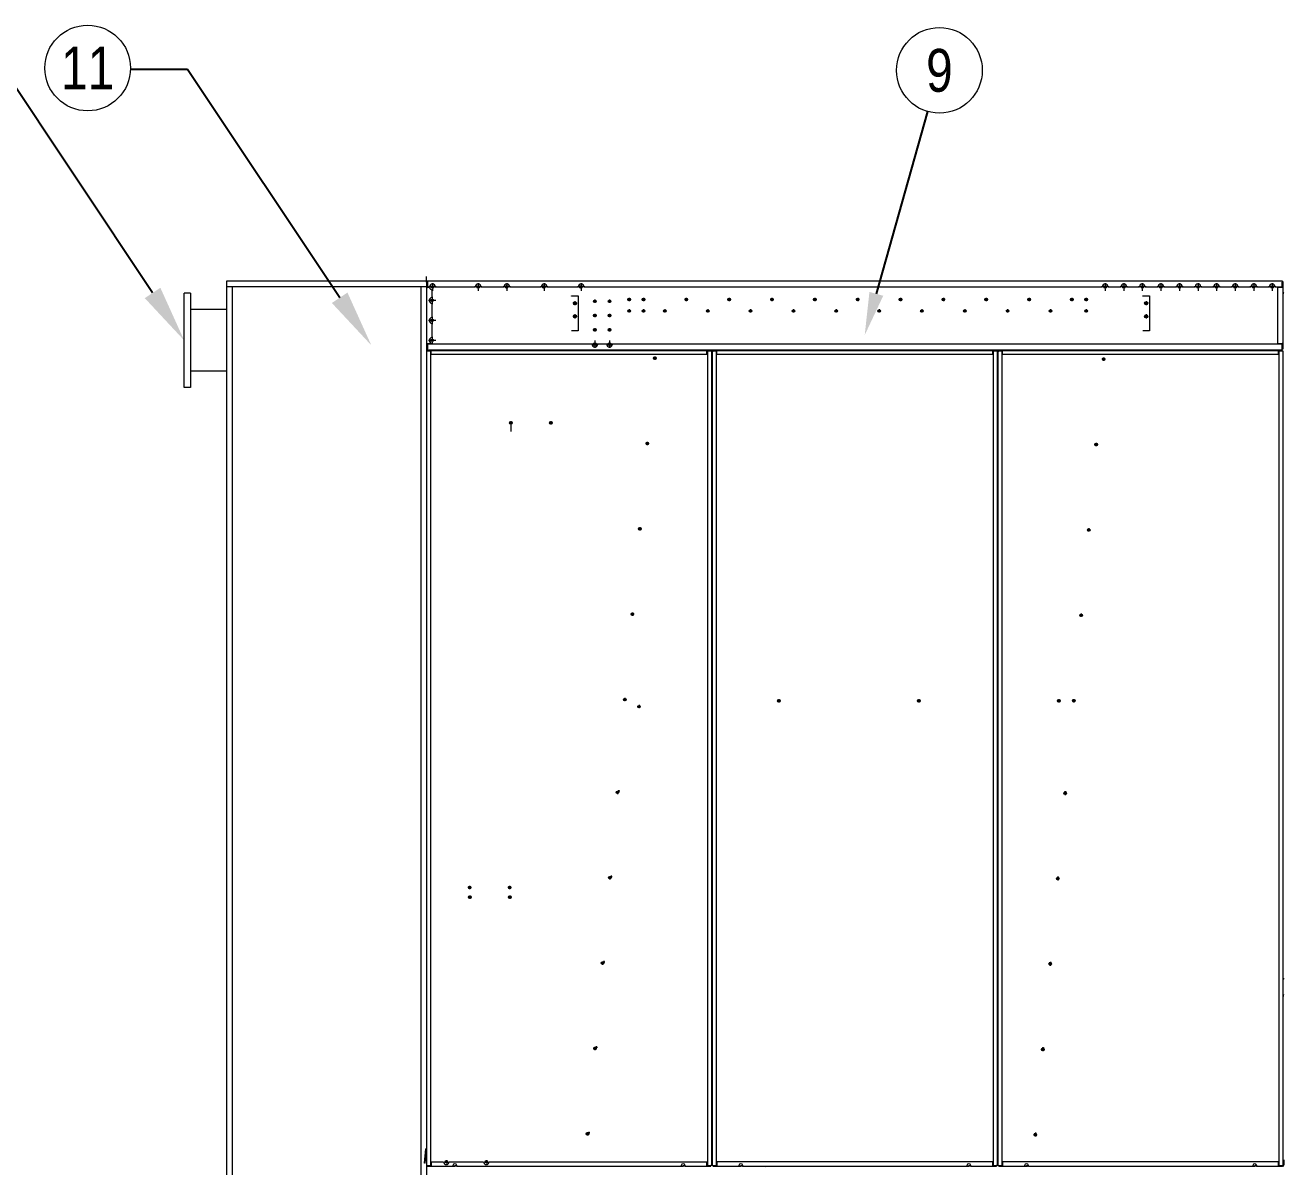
# Model space of a CAD drawing. Header units: millimetres. Extents: x -662642 to 33419, y -141169 to 23423.
# Drawn here: x 10698 to 15105, y 9609 to 13605 of the extents above; entities that cross this region are included whole.
import ezdxf
from ezdxf import colors
from ezdxf.entities.mleader import LeaderData, LeaderLine
from ezdxf.enums import TextEntityAlignment as Align
from ezdxf.math import Vec2, Vec3

# ---------------------------------------------------------------- set-up
doc = ezdxf.new("R2010")
doc.units = ezdxf.units.MM
doc.linetypes.add('DASHDOT', pattern=[18.5, 12, -3, 0.5, -3])
doc.linetypes.add('DASHED', pattern=[15, 12, -3])
doc.layers.add('냉각탑_dim', color=1, linetype='Continuous')
doc.layers.add('냉각탑_text', color=3, linetype='Continuous')
doc.styles.get("Standard").update_dxf_attribs({"font": 'arial.ttf'})

# ---------------------------------------------------------------- blocks, each defined once
blk = doc.blocks.new('1')
at = {"lineweight": 20}
for p, q in [((12102.6, 12708.5), (11402.6, 12708.5)), ((11402.6, 12708.5), (11402.6, 9108.5)), ((12102.6, 12705), (12102.6, 12724.6)), ((12102.6, 12708.5), (12102.6, 9108.5)), ((12106.1, 12708.5), (12102.6, 12708.5)), ((12102.6, 12688.5), (11402.6, 12688.5)), ((11422.6, 12688.5), (11422.6, 9128.5))]:
    blk.add_line(p, q, dxfattribs=at)
at = {"color": 7, "lineweight": 20}
for p, q in [((12102.6, 12706.8), (12102.6, 9212.2)), ((15099.1, 12708.5), (12106.1, 12708.5)), ((11254.6, 12336.5), (11254.6, 12666.5)), ((11276.6, 12666.5), (11254.6, 12666.5)), ((11276.6, 12666.5), (11276.6, 12336.5)), ((12082.6, 12688.5), (12082.6, 9128.5)), ((12102.6, 12686.5), (12102.6, 12490.5)), ((12122.6, 12651.5), (12122.6, 12678.6)), ((12133.6, 12688.5), (12273.6, 12688.5)), ((12293.6, 12688.5), (12374.6, 12688.5)), ((12394.6, 12688.5), (12504.6, 12688.5)), ((12524.6, 12688.5), (12634.6, 12688.5)), ((12610.8, 12657.1), (12634.4, 12657.1)), ((12634.4, 12657.1), (12634.4, 12535.5)), ((12654.6, 12688.5), (14469.1, 12688.5)), ((14489.1, 12688.5), (14534.1, 12688.5)), ((14554.1, 12688.5), (14599.1, 12688.5)), ((14610.8, 12657.1), (14634.4, 12657.1)), ((14619.1, 12688.5), (14664.1, 12688.5)), ((14634.4, 12657.1), (14634.4, 12535.5)), ((14684.1, 12688.5), (14729.1, 12688.5)), ((14749.1, 12688.5), (14794.1, 12688.5)), ((14814.1, 12688.5), (14859.1, 12688.5)), ((14879.1, 12688.5), (14924.1, 12688.5)), ((14944.1, 12688.5), (14989.1, 12688.5)), ((15009.1, 12688.5), (15054.1, 12688.5)), ((15074.1, 12688.5), (15099.1, 12688.5)), ((15082.6, 12686.5), (15082.6, 12490.5)), ((15102.6, 12490.5), (15102.6, 12686.5)), ((11402.6, 12609.7), (11276.6, 12609.7)), ((12122.6, 12581.5), (12122.6, 12631.5)), ((12122.6, 12511.5), (12122.6, 12561.5)), ((12634.4, 12535.5), (12610.8, 12535.5)), ((14634.4, 12535.5), (14610.8, 12535.5)), ((12682.6, 12488.5), (12106.1, 12488.5)), ((12734.1, 12488.5), (12702.6, 12488.5)), ((15099.1, 12488.5), (12754.1, 12488.5)), ((12102.6, 12463.4), (12102.6, 9613.6)), ((12106.1, 12468.5), (15099.1, 12468.5)), ((12117.6, 9613.6), (12117.6, 12463.4)), ((12119.2, 12466.5), (13085, 12466.5)), ((13085, 12451.5), (12119.2, 12451.5)), ((13086.6, 12463.4), (13086.6, 9613.6)), ((13101.6, 9613.6), (13101.6, 12463.4)), ((13103.1, 12463.4), (13103.1, 9613.6)), ((13118.1, 9613.6), (13118.1, 12463.4)), ((13119.7, 12466.5), (14085.5, 12466.5)), ((14085.5, 12451.5), (13119.7, 12451.5)), ((14087.1, 12463.4), (14087.1, 9613.6)), ((14102.1, 9613.6), (14102.1, 12463.4)), ((14103.6, 12463.4), (14103.6, 9613.6)), ((14118.6, 9613.6), (14118.6, 12463.4)), ((14120.2, 12466.5), (15086, 12466.5)), ((15086, 12451.5), (14120.2, 12451.5)), ((15087.6, 12463.4), (15087.6, 9613.6)), ((15102.6, 9613.6), (15102.6, 12463.4)), ((11402.6, 12393.4), (11276.6, 12393.4)), ((11276.6, 12336.5), (11254.6, 12336.5)), ((12096.2, 9621.5), (12100.6, 9671.3)), ((12098.2, 9621.3), (12102.6, 9671.1)), ((12119.2, 9625.5), (12162.6, 9625.5)), ((12119.2, 9610.5), (12195.8, 9610.5)), ((12182.5, 9625.5), (12302.6, 9625.5)), ((12209.3, 9610.5), (12994.8, 9610.5)), ((12322.5, 9625.5), (13085, 9625.5)), ((13008.3, 9610.5), (13085, 9610.5)), ((14085.5, 9625.5), (13119.7, 9625.5)), ((13119.7, 9610.5), (13196.3, 9610.5)), ((13209.8, 9610.5), (13995.3, 9610.5)), ((14008.8, 9610.5), (14085.5, 9610.5)), ((15086, 9625.5), (14120.2, 9625.5)), ((14120.2, 9610.5), (14196.8, 9610.5)), ((14210.3, 9610.5), (14995.8, 9610.5)), ((15009.3, 9610.5), (15086, 9610.5))]:
    blk.add_line(p, q, dxfattribs=at)
at = {"color": 7, "lineweight": 20, "ltscale": 0.4625}
for p, q in [((12102.6, 12705), (12102.6, 12686.5)), ((12104.6, 12686.5), (12104.6, 12705)), ((15100.6, 12705), (15100.6, 12686.5)), ((15102.6, 12686.5), (15102.6, 12705)), ((12102.6, 12490.5), (12102.6, 12472)), ((12104.6, 12472), (12104.6, 12490.5)), ((15100.6, 12490.5), (15100.6, 12472)), ((15102.6, 12472), (15102.6, 12490.5)), ((15104.1, 9633), (15104.1, 9614.5)), ((15104.1, 9633), (15104.1, 9614.5))]:
    blk.add_line(p, q, dxfattribs=at)
at = {"color": 7, "lineweight": 20, "ltscale": 0.05}
for p, q in [((12104.6, 12705), (12102.6, 12705)), ((15100.6, 12705), (15102.6, 12705)), ((12104.6, 12472), (12102.6, 12472)), ((15100.6, 12472), (15102.6, 12472)), ((12144.6, 12466.5), (12144.6, 12468.5)), ((12440.6, 12468.5), (12440.6, 12466.5)), ((12462.6, 12468.5), (12462.6, 12466.5)), ((12484.6, 12468.5), (12484.6, 12466.5)), ((12574.4, 12466.5), (12574.4, 12468.5)), ((12635.6, 12466.5), (12635.6, 12468.5)), ((12665.6, 12468.5), (12665.6, 12466.5)), ((12667.6, 12466.5), (12667.6, 12468.5)), ((12669.6, 12468.5), (12669.6, 12466.5)), ((12671.6, 12468.5), (12671.6, 12466.5)), ((12769.1, 12466.5), (12769.1, 12468.5)), ((12771.1, 12468.5), (12771.1, 12466.5)), ((14574.4, 12466.5), (14574.4, 12468.5)), ((12102.6, 9671.1), (12100.6, 9671.3)), ((12098.2, 9621.3), (12096.2, 9621.5)), ((12574.4, 9610.5), (12574.4, 9608.5)), ((14574.4, 9610.5), (14574.4, 9608.5))]:
    blk.add_line(p, q, dxfattribs=at)
at = {"color": 7, "lineweight": 20, "ltscale": 0.0375}
for p, q in [((12104.6, 12705), (12106.1, 12705)), ((15100.6, 12705), (15099.1, 12705)), ((12104.6, 12472), (12106.1, 12472)), ((15100.6, 12472), (15099.1, 12472)), ((12105.7, 12464.9), (12105.7, 12463.4)), ((13098.5, 12464.9), (13098.5, 12463.4)), ((13106.2, 12464.9), (13106.2, 12463.4)), ((14099, 12464.9), (14099, 12463.4)), ((14106.7, 12464.9), (14106.7, 12463.4)), ((15099.5, 12464.9), (15099.5, 12463.4)), ((13103.1, 11261.5), (13101.6, 11261.5)), ((14103.6, 11261.5), (14102.1, 11261.5)), ((13103.1, 11217.5), (13101.6, 11217.5)), ((13103.1, 11200.5), (13101.6, 11200.5)), ((14103.6, 11217.5), (14102.1, 11217.5)), ((14103.6, 11200.5), (14102.1, 11200.5)), ((12105.7, 9612.1), (12105.7, 9613.6)), ((13098.5, 9612.1), (13098.5, 9613.6)), ((13106.2, 9612.1), (13106.2, 9613.6)), ((14099, 9612.1), (14099, 9613.6)), ((14106.7, 9612.1), (14106.7, 9613.6)), ((15099.5, 9612.1), (15099.5, 9613.6))]:
    blk.add_line(p, q, dxfattribs=at)
at = {"color": 7, "lineweight": 20, "ltscale": 0.0875}
for p, q in [((12106.1, 12708.5), (12106.1, 12705)), ((15099.1, 12708.5), (15099.1, 12705)), ((12102.6, 12686.5), (12106.1, 12686.5)), ((15102.6, 12686.5), (15099.1, 12686.5)), ((12102.6, 12490.5), (12106.1, 12490.5)), ((12106.1, 12468.5), (12106.1, 12472)), ((15102.6, 12490.5), (15099.1, 12490.5)), ((15099.1, 12468.5), (15099.1, 12472))]:
    blk.add_line(p, q, dxfattribs=at)
at = {"color": 7, "lineweight": 20, "ltscale": 0.4125}
for p, q in [((12106.1, 12705), (12106.1, 12688.5)), ((15099.1, 12688.5), (15099.1, 12705)), ((15099.1, 12686.5), (15082.6, 12686.5)), ((12106.1, 12490.5), (12122.6, 12490.5)), ((12106.1, 12488.5), (12106.1, 12472)), ((15082.6, 12490.5), (15099.1, 12490.5)), ((15099.1, 12472), (15099.1, 12488.5))]:
    blk.add_line(p, q, dxfattribs=at)
at = {"color": 7, "linetype": 'DASHDOT', "lineweight": 20}
for p, q in [((12123.6, 12701.5), (12123.6, 12675.5)), ((12283.6, 12701.5), (12283.6, 12675.5)), ((12384.6, 12701.5), (12384.6, 12675.5)), ((12514.6, 12701.5), (12514.6, 12675.5)), ((12644.6, 12701.5), (12644.6, 12675.5)), ((14479.1, 12701.5), (14479.1, 12675.5)), ((14544.1, 12701.5), (14544.1, 12675.5)), ((14609.1, 12701.5), (14609.1, 12675.5)), ((14674.1, 12701.5), (14674.1, 12675.5)), ((14739.1, 12701.5), (14739.1, 12675.5)), ((14804.1, 12701.5), (14804.1, 12675.5)), ((14869.1, 12701.5), (14869.1, 12675.5)), ((14934.1, 12701.5), (14934.1, 12675.5)), ((14999.1, 12701.5), (14999.1, 12675.5)), ((15064.1, 12701.5), (15064.1, 12675.5)), ((12136.6, 12688.5), (12110.6, 12688.5)), ((12122.6, 12654.5), (12122.6, 12628.5)), ((12296.6, 12688.5), (12270.6, 12688.5)), ((12397.6, 12688.5), (12371.6, 12688.5)), ((12527.6, 12688.5), (12501.6, 12688.5)), ((12657.6, 12688.5), (12631.6, 12688.5)), ((14492.1, 12688.5), (14466.1, 12688.5)), ((14557.1, 12688.5), (14531.1, 12688.5)), ((14622.1, 12688.5), (14596.1, 12688.5)), ((14687.1, 12688.5), (14661.1, 12688.5)), ((14752.1, 12688.5), (14726.1, 12688.5)), ((14817.1, 12688.5), (14791.1, 12688.5)), ((14882.1, 12688.5), (14856.1, 12688.5)), ((14947.1, 12688.5), (14921.1, 12688.5)), ((15012.1, 12688.5), (14986.1, 12688.5)), ((15077.1, 12688.5), (15051.1, 12688.5)), ((12135.6, 12641.5), (12109.6, 12641.5)), ((12135.6, 12571.5), (12109.6, 12571.5)), ((12122.6, 12584.5), (12122.6, 12558.5)), ((12135.6, 12501.5), (12109.6, 12501.5)), ((12122.6, 12514.5), (12122.6, 12488.5)), ((12705.6, 12488.5), (12679.6, 12488.5)), ((12692.6, 12501.5), (12692.6, 12475.5)), ((12757.1, 12488.5), (12731.1, 12488.5)), ((12744.1, 12501.5), (12744.1, 12475.5))]:
    blk.add_line(p, q, dxfattribs=at)
at = {"color": 7, "linetype": 'DASHDOT', "lineweight": 20, "ltscale": 0.292505}
for p, q in [((12383.6, 12694.4), (12383.6, 12682.7)), ((12513.6, 12694.4), (12513.6, 12682.7)), ((12643.6, 12694.4), (12643.6, 12682.7)), ((12812.6, 12650.4), (12812.6, 12638.7)), ((12862.6, 12650.4), (12862.6, 12638.7)), ((13012.6, 12650.4), (13012.6, 12638.7)), ((13162.6, 12650.4), (13162.6, 12638.7)), ((13312.6, 12650.4), (13312.6, 12638.7)), ((13462.6, 12650.4), (13462.6, 12638.7)), ((13612.6, 12650.4), (13612.6, 12638.7)), ((13762.6, 12650.4), (13762.6, 12638.7)), ((13912.6, 12650.4), (13912.6, 12638.7)), ((14062.6, 12650.4), (14062.6, 12638.7)), ((14212.6, 12650.4), (14212.6, 12638.7)), ((14362.6, 12650.4), (14362.6, 12638.7)), ((14412.6, 12650.4), (14412.6, 12638.7)), ((12692.6, 12644.4), (12692.6, 12632.7)), ((12744.1, 12644.4), (12744.1, 12632.7)), ((12812.6, 12610.4), (12812.6, 12598.7)), ((12862.6, 12610.4), (12862.6, 12598.7)), ((12937.6, 12610.4), (12937.6, 12598.7)), ((13087.6, 12610.4), (13087.6, 12598.7)), ((13237.6, 12610.4), (13237.6, 12598.7)), ((13387.6, 12610.4), (13387.6, 12598.7)), ((13537.6, 12610.4), (13537.6, 12598.7)), ((13687.6, 12610.4), (13687.6, 12598.7)), ((13837.6, 12610.4), (13837.6, 12598.7)), ((13987.6, 12610.4), (13987.6, 12598.7)), ((14137.6, 12610.4), (14137.6, 12598.7)), ((14287.6, 12610.4), (14287.6, 12598.7)), ((14412.6, 12610.4), (14412.6, 12598.7)), ((12692.6, 12594.4), (12692.6, 12582.7)), ((12744.1, 12594.4), (12744.1, 12582.7)), ((12692.6, 12544.4), (12692.6, 12532.7)), ((12744.1, 12544.4), (12744.1, 12532.7)), ((12398.6, 12218.9), (12398.6, 12207.2)), ((12538.6, 12218.9), (12538.6, 12207.2)), ((12849.9, 11847.6), (12849.9, 11835.9)), ((12823.7, 11548.7), (12823.7, 11537)), ((12797.6, 11249.9), (12797.6, 11238.2)), ((12777.1, 10919.4), (12765.4, 10919.4)), ((12751, 10620.5), (12739.3, 10620.5)), ((12724.8, 10321.7), (12713.1, 10321.7)), ((12698.7, 10022.8), (12687, 10022.8)), ((12672.5, 9723.9), (12660.8, 9723.9))]:
    blk.add_line(p, q, dxfattribs=at)
at = {"color": 7, "lineweight": 20, "ltscale": 0.1875}
blk.add_line((12106.1, 12688.5), (12113.6, 12688.5), dxfattribs=at)
at = {"color": 7, "lineweight": 20, "ltscale": 0.192551}
blk.add_line((12113.8, 12686.5), (12106.1, 12686.5), dxfattribs=at)
at = {"color": 7, "linetype": 'DASHDOT', "lineweight": 20, "ltscale": 0.292499}
for p, q in [((12389.4, 12688.5), (12377.7, 12688.5)), ((12519.4, 12688.5), (12507.7, 12688.5)), ((12649.4, 12688.5), (12637.7, 12688.5)), ((12698.4, 12638.5), (12686.7, 12638.5)), ((12749.9, 12638.5), (12738.2, 12638.5)), ((12818.4, 12644.5), (12806.7, 12644.5)), ((12818.4, 12604.5), (12806.7, 12604.5)), ((12868.4, 12644.5), (12856.7, 12644.5)), ((12868.4, 12604.5), (12856.7, 12604.5)), ((12943.4, 12604.5), (12931.7, 12604.5)), ((13018.4, 12644.5), (13006.7, 12644.5)), ((13093.4, 12604.5), (13081.7, 12604.5)), ((13168.4, 12644.5), (13156.7, 12644.5)), ((13243.4, 12604.5), (13231.7, 12604.5)), ((13318.4, 12644.5), (13306.7, 12644.5)), ((13393.4, 12604.5), (13381.7, 12604.5)), ((13468.4, 12644.5), (13456.7, 12644.5)), ((13543.4, 12604.5), (13531.7, 12604.5)), ((13618.4, 12644.5), (13606.7, 12644.5)), ((13693.4, 12604.5), (13681.7, 12604.5)), ((13768.4, 12644.5), (13756.7, 12644.5)), ((13843.4, 12604.5), (13831.7, 12604.5)), ((13918.4, 12644.5), (13906.7, 12644.5)), ((13993.4, 12604.5), (13981.7, 12604.5)), ((14068.4, 12644.5), (14056.7, 12644.5)), ((12698.4, 12588.5), (12686.7, 12588.5)), ((12749.9, 12588.5), (12738.2, 12588.5)), ((12698.4, 12538.5), (12686.7, 12538.5)), ((12749.9, 12538.5), (12738.2, 12538.5)), ((12908, 12439.5), (12896.3, 12439.5)), ((12902.2, 12445.3), (12902.2, 12433.6)), ((14473.8, 12441.5), (14473.8, 12429.8)), ((12404.4, 12213), (12392.7, 12213)), ((12544.4, 12213), (12532.7, 12213)), ((12881.9, 12140.6), (12870.2, 12140.6)), ((12876, 12146.5), (12876, 12134.8)), ((14447.6, 12142.7), (14447.6, 12131)), ((12855.7, 11841.8), (12844, 11841.8)), ((14421.5, 11843.8), (14421.5, 11832.1)), ((12829.6, 11542.9), (12817.9, 11542.9)), ((14401.2, 11539.1), (14389.5, 11539.1)), ((14395.3, 11544.9), (14395.3, 11533.2)), ((12803.4, 11244), (12791.7, 11244)), ((13336.9, 11245.8), (13336.9, 11234.1)), ((13826.9, 11245.8), (13826.9, 11234.1)), ((14316.9, 11245.8), (14316.9, 11234.1)), ((14375, 11240.2), (14363.3, 11240.2)), ((14369.2, 11246.1), (14369.2, 11234.4)), ((12852.8, 11219.3), (12841.1, 11219.3)), ((12847, 11225.2), (12847, 11213.5)), ((12771.3, 10925.2), (12771.3, 10913.5)), ((12745.1, 10626.4), (12745.1, 10614.7)), ((14313, 10623), (14313, 10611.3)), ((12259.9, 10586.5), (12248.2, 10586.5)), ((12254.1, 10592.4), (12254.1, 10580.7)), ((12399.9, 10586.5), (12388.2, 10586.5)), ((12394.1, 10592.4), (12394.1, 10580.7)), ((12260.4, 10552.5), (12248.7, 10552.5)), ((12254.6, 10558.4), (12254.6, 10546.7)), ((12400.4, 10552.5), (12388.7, 10552.5)), ((12394.6, 10558.4), (12394.6, 10546.7)), ((12719, 10327.5), (12719, 10315.8)), ((14286.9, 10324.1), (14286.9, 10312.4)), ((14234.6, 9726.4), (14234.6, 9714.7)), ((12178.4, 9626.5), (12166.7, 9626.5)), ((12172.6, 9632.4), (12172.6, 9620.7)), ((12318.4, 9626.5), (12306.7, 9626.5)), ((12312.6, 9632.4), (12312.6, 9620.7))]:
    blk.add_line(p, q, dxfattribs=at)
at = {"color": 7, "lineweight": 20, "ltscale": 0.023431}
for p, q in [((12610.8, 12656.1), (12610.8, 12657.1)), ((14610.8, 12656.1), (14610.8, 12657.1))]:
    blk.add_line(p, q, dxfattribs=at)
at = {"color": 7, "lineweight": 20, "ltscale": 0.012499}
for p, q in [((15104.6, 12668.5), (15104.1, 12668.5)), ((15104.6, 12666.5), (15104.1, 12666.5))]:
    blk.add_line(p, q, dxfattribs=at)
at = {"color": 7, "linetype": 'DASHDOT', "lineweight": 20, "ltscale": 0.357501}
for p, q in [((12629.7, 12631.5), (12615.4, 12631.5)), ((12629.7, 12585.5), (12615.4, 12585.5))]:
    blk.add_line(p, q, dxfattribs=at)
at = {"color": 7, "linetype": 'DASHDOT', "lineweight": 20, "ltscale": 0.357495}
for p, q in [((12622.6, 12638.7), (12622.6, 12624.4)), ((14622.6, 12638.7), (14622.6, 12624.4)), ((12622.6, 12592.7), (12622.6, 12578.4)), ((14622.6, 12592.7), (14622.6, 12578.4))]:
    blk.add_line(p, q, dxfattribs=at)
at = {"color": 7, "linetype": 'DASHDOT', "lineweight": 20, "ltscale": 0.2925}
for p, q in [((14143.4, 12604.5), (14131.7, 12604.5)), ((14218.4, 12644.5), (14206.7, 12644.5)), ((14293.4, 12604.5), (14281.7, 12604.5)), ((14368.4, 12644.5), (14356.7, 12644.5)), ((14418.4, 12644.5), (14406.7, 12644.5)), ((14418.4, 12604.5), (14406.7, 12604.5)), ((14479.6, 12435.7), (14467.9, 12435.7)), ((14453.5, 12136.8), (14441.8, 12136.8)), ((14427.3, 11838), (14415.6, 11838)), ((14322.7, 11239.9), (14311, 11239.9)), ((14345, 10916), (14333.3, 10916)), ((14318.9, 10617.1), (14307.2, 10617.1)), ((14292.7, 10318.3), (14281, 10318.3)), ((12692.8, 10028.6), (12692.8, 10016.9)), ((14266.6, 10019.4), (14254.9, 10019.4)), ((14260.7, 10025.2), (14260.7, 10013.5)), ((12666.7, 9729.8), (12666.7, 9718.1)), ((14240.4, 9720.5), (14228.7, 9720.5))]:
    blk.add_line(p, q, dxfattribs=at)
at = {"color": 7, "linetype": 'DASHDOT', "lineweight": 20, "ltscale": 0.3575}
for p, q in [((14629.7, 12631.5), (14615.4, 12631.5)), ((14629.7, 12585.5), (14615.4, 12585.5))]:
    blk.add_line(p, q, dxfattribs=at)
at = {"color": 7, "lineweight": 20, "ltscale": 0.053766}
for p, q in [((12691.5, 12591.3), (12693.6, 12591.3)), ((12743, 12591.3), (12745.1, 12591.3))]:
    blk.add_line(p, q, dxfattribs=at)
at = {"color": 7, "lineweight": 20, "ltscale": 0.214999}
blk.add_line((12102.6, 12472), (12102.6, 12463.4), dxfattribs=at)
at = {"color": 7, "lineweight": 20, "ltscale": 0.025}
blk.add_line((12122.6, 12490.5), (12122.6, 12491.5), dxfattribs=at)
at = {"color": 7, "lineweight": 20, "ltscale": 0.0775}
for p, q in [((12102.6, 12463.4), (12105.7, 12463.4)), ((12119.2, 12466.5), (12119.2, 12463.4)), ((13085, 12466.5), (13085, 12463.4)), ((13101.6, 12463.4), (13098.5, 12463.4)), ((13103.1, 12463.4), (13106.2, 12463.4)), ((13119.7, 12466.5), (13119.7, 12463.4)), ((14085.5, 12466.5), (14085.5, 12463.4)), ((14102.1, 12463.4), (14099, 12463.4)), ((14103.6, 12463.4), (14106.7, 12463.4)), ((14120.2, 12466.5), (14120.2, 12463.4)), ((15086, 12466.5), (15086, 12463.4)), ((15102.6, 12463.4), (15099.5, 12463.4)), ((12102.6, 9613.6), (12105.7, 9613.6)), ((12105.7, 9610.5), (12105.7, 9613.6)), ((12119.2, 9610.5), (12119.2, 9613.6)), ((13085, 9610.5), (13085, 9613.6)), ((13101.6, 9613.6), (13098.5, 9613.6)), ((13103.1, 9613.6), (13106.2, 9613.6)), ((13119.7, 9610.5), (13119.7, 9613.6)), ((14085.5, 9610.5), (14085.5, 9613.6)), ((14102.1, 9613.6), (14099, 9613.6)), ((14103.6, 9613.6), (14106.7, 9613.6)), ((14120.2, 9610.5), (14120.2, 9613.6)), ((15086, 9610.5), (15086, 9613.6)), ((15102.6, 9613.6), (15099.5, 9613.6))]:
    blk.add_line(p, q, dxfattribs=at)
at = {"color": 7, "lineweight": 20, "ltscale": 0.3375}
for p, q in [((12119.2, 12466.5), (12105.7, 12466.5)), ((12105.7, 12464.9), (12119.2, 12464.9)), ((13098.5, 12466.5), (13085, 12466.5)), ((13085, 12464.9), (13098.5, 12464.9)), ((13119.7, 12466.5), (13106.2, 12466.5)), ((13106.2, 12464.9), (13119.7, 12464.9)), ((14099, 12466.5), (14085.5, 12466.5)), ((14085.5, 12464.9), (14099, 12464.9)), ((14120.2, 12466.5), (14106.7, 12466.5)), ((14106.7, 12464.9), (14120.2, 12464.9)), ((15099.5, 12466.5), (15086, 12466.5)), ((15086, 12464.9), (15099.5, 12464.9)), ((12119.2, 9612.1), (12105.7, 9612.1)), ((12105.7, 9610.5), (12119.2, 9610.5)), ((13098.5, 9612.1), (13085, 9612.1)), ((13085, 9610.5), (13098.5, 9610.5)), ((13119.7, 9612.1), (13106.2, 9612.1)), ((13106.2, 9610.5), (13119.7, 9610.5)), ((14099, 9612.1), (14085.5, 9612.1)), ((14085.5, 9610.5), (14099, 9610.5)), ((14120.2, 9612.1), (14106.7, 9612.1)), ((14106.7, 9610.5), (14120.2, 9610.5)), ((15099.5, 9612.1), (15086, 9612.1)), ((15086, 9610.5), (15099.5, 9610.5))]:
    blk.add_line(p, q, dxfattribs=at)
at = {"color": 7, "lineweight": 20, "ltscale": 0.04}
for p, q in [((12105.7, 12466.5), (12105.7, 12464.9)), ((13098.5, 12466.5), (13098.5, 12464.9)), ((13106.2, 12466.5), (13106.2, 12464.9)), ((14099, 12466.5), (14099, 12464.9)), ((14106.7, 12466.5), (14106.7, 12464.9)), ((15099.5, 12466.5), (15099.5, 12464.9)), ((12105.7, 9610.5), (12105.7, 9612.1)), ((12195.8, 9610.5), (12195.8, 9612.1)), ((12209.3, 9610.5), (12209.3, 9612.1)), ((12994.8, 9610.5), (12994.8, 9612.1)), ((13008.3, 9610.5), (13008.3, 9612.1)), ((13098.5, 9610.5), (13098.5, 9612.1)), ((13106.2, 9610.5), (13106.2, 9612.1)), ((13196.3, 9610.5), (13196.3, 9612.1)), ((13209.8, 9610.5), (13209.8, 9612.1)), ((13995.3, 9610.5), (13995.3, 9612.1)), ((14008.8, 9610.5), (14008.8, 9612.1)), ((14099, 9610.5), (14099, 9612.1)), ((14106.7, 9610.5), (14106.7, 9612.1)), ((14196.8, 9610.5), (14196.8, 9612.1)), ((14210.3, 9610.5), (14210.3, 9612.1)), ((14995.8, 9610.5), (14995.8, 9612.1)), ((15009.3, 9610.5), (15009.3, 9612.1)), ((15099.5, 9610.5), (15099.5, 9612.1))]:
    blk.add_line(p, q, dxfattribs=at)
at = {"color": 7, "lineweight": 20, "ltscale": 0.2975}
for p, q in [((12117.6, 12463.4), (12105.7, 12463.4)), ((12119.2, 12451.5), (12119.2, 12463.4)), ((13085, 12451.5), (13085, 12463.4)), ((13098.5, 12463.4), (13086.6, 12463.4)), ((13118.1, 12463.4), (13106.2, 12463.4)), ((13119.7, 12451.5), (13119.7, 12463.4)), ((14085.5, 12451.5), (14085.5, 12463.4)), ((14099, 12463.4), (14087.1, 12463.4)), ((14118.6, 12463.4), (14106.7, 12463.4)), ((14120.2, 12451.5), (14120.2, 12463.4)), ((15086, 12451.5), (15086, 12463.4)), ((15099.5, 12463.4), (15087.6, 12463.4)), ((12105.7, 9613.6), (12117.6, 9613.6)), ((12119.2, 9625.5), (12119.2, 9613.6)), ((13085, 9613.6), (13085, 9625.5)), ((13086.6, 9613.6), (13098.5, 9613.6)), ((13106.2, 9613.6), (13118.1, 9613.6)), ((13119.7, 9625.5), (13119.7, 9613.6)), ((14085.5, 9613.6), (14085.5, 9625.5)), ((14087.1, 9613.6), (14099, 9613.6)), ((14106.7, 9613.6), (14118.6, 9613.6)), ((14120.2, 9625.5), (14120.2, 9613.6)), ((15086, 9613.6), (15086, 9625.5)), ((15087.6, 9613.6), (15099.5, 9613.6))]:
    blk.add_line(p, q, dxfattribs=at)
at = {"color": 7, "lineweight": 20, "ltscale": 0.049997}
for p, q in [((12604.4, 12468.5), (12604.4, 12466.5)), ((14604.4, 12468.5), (14604.4, 12466.5))]:
    blk.add_line(p, q, dxfattribs=at)
at = {"color": 7, "linetype": 'DASHDOT', "lineweight": 20, "ltscale": 0.195001}
for p, q in [((12906.2, 12439.3), (12898.4, 12439.3)), ((12902.3, 12443.2), (12902.3, 12435.4)), ((12398.7, 12216.7), (12398.7, 12208.9)), ((12542.5, 12212.8), (12534.7, 12212.8)), ((12538.6, 12216.7), (12538.6, 12208.9)), ((12880, 12140.5), (12872.2, 12140.5)), ((12876.1, 12144.4), (12876.1, 12136.6)), ((14449.9, 12136.8), (14442.1, 12136.8)), ((12853.9, 11841.6), (12846.1, 11841.6)), ((12850, 11845.5), (12850, 11837.7)), ((14423.7, 11837.9), (14415.9, 11837.9)), ((12823.8, 11546.6), (12823.8, 11538.8)), ((12827.7, 11542.7), (12819.9, 11542.7)), ((14393.7, 11543), (14393.7, 11535.2)), ((12801.6, 11243.9), (12793.8, 11243.9)), ((12797.7, 11247.8), (12797.7, 11240)), ((13830.9, 11239.5), (13823.1, 11239.5)), ((14367.5, 11244.1), (14367.5, 11236.3)), ((12771.3, 10923.3), (12771.3, 10915.5)), ((12779.5, 10923.1), (12771.7, 10923.1)), ((12775.6, 10927), (12775.6, 10919.2)), ((14339.5, 10923.8), (14339.5, 10916)), ((12753.4, 10624.2), (12745.6, 10624.2)), ((12749.5, 10628.1), (12749.5, 10620.3)), ((14313.4, 10625), (14313.4, 10617.2)), ((12258.1, 10586.6), (12250.3, 10586.6)), ((12254.2, 10590.5), (12254.2, 10582.7)), ((12398, 10586.6), (12390.2, 10586.6)), ((12394.1, 10590.5), (12394.1, 10582.7)), ((12258.2, 10552.7), (12250.4, 10552.7)), ((12398.1, 10552.7), (12390.3, 10552.7)), ((12727.2, 10325.4), (12719.4, 10325.4)), ((12723.3, 10329.3), (12723.3, 10321.5)), ((12701.1, 10026.5), (12693.3, 10026.5)), ((12674.9, 9727.6), (12667.1, 9727.6)), ((14234.9, 9728.4), (14234.9, 9720.6)), ((12316.4, 9626.5), (12308.6, 9626.5)), ((12312.5, 9630.4), (12312.5, 9622.6))]:
    blk.add_line(p, q, dxfattribs=at)
at = {"color": 7, "lineweight": 20, "ltscale": 0.050191}
for p, q in [((12921.3, 12468.5), (12921.5, 12466.5)), ((12923.5, 12466.5), (12923.3, 12468.5)), ((12930.9, 12468.5), (12930.7, 12466.5)), ((13540.5, 12468.5), (13540.3, 12466.5)), ((13540.3, 12466.5), (13540.5, 12468.5)), ((13845.3, 12468.5), (13845.1, 12466.5)), ((13845.1, 12466.5), (13845.3, 12468.5)), ((12636.7, 9610.5), (12636.5, 9608.5)), ((12676.7, 9608.5), (12676.9, 9610.5)), ((12677.3, 9610.5), (12677.1, 9608.5)), ((12680.9, 9610.5), (12680.7, 9608.5)), ((13290.3, 9608.5), (13290.5, 9610.5)), ((13290.5, 9610.5), (13290.3, 9608.5)), ((13595.1, 9608.5), (13595.3, 9610.5)), ((13595.3, 9610.5), (13595.1, 9608.5)), ((14244.8, 9608.5), (14245, 9610.5))]:
    blk.add_line(p, q, dxfattribs=at)
at = {"color": 7, "lineweight": 20, "ltscale": 0.05019}
for p, q in [((14454.7, 12466.5), (14454.9, 12468.5)), ((14204.9, 9610.5), (14204.7, 9608.5))]:
    blk.add_line(p, q, dxfattribs=at)
at = {"color": 7, "linetype": 'DASHDOT', "lineweight": 20, "ltscale": 0.195}
for p, q in [((14476, 12435.7), (14468.2, 12435.7)), ((14397.6, 11539.1), (14389.8, 11539.1)), ((14371.4, 11240.2), (14363.6, 11240.2)), ((14343.1, 10916), (14335.3, 10916)), ((14343.4, 10919.9), (14335.6, 10919.9)), ((14317.3, 10621.1), (14309.5, 10621.1)), ((14316.9, 10617.1), (14309.1, 10617.1)), ((14290.8, 10318.2), (14283, 10318.2)), ((14291.1, 10322.2), (14283.3, 10322.2)), ((12692.8, 10026.8), (12692.8, 10019)), ((12697.2, 10030.4), (12697.2, 10022.6)), ((14264.6, 10019.4), (14256.8, 10019.4)), ((14265, 10023.4), (14257.2, 10023.4)), ((14260.7, 10023.3), (14260.7, 10015.5)), ((14261.1, 10027.3), (14261.1, 10019.5)), ((12666.7, 9727.9), (12666.7, 9720.1)), ((12671, 9731.5), (12671, 9723.7)), ((14238.5, 9720.5), (14230.7, 9720.5)), ((14238.8, 9724.5), (14231, 9724.5)), ((14234.6, 9724.4), (14234.6, 9716.6))]:
    blk.add_line(p, q, dxfattribs=at)
at = {"color": 7, "linetype": 'DASHDOT', "lineweight": 20, "ltscale": 0.194995}
for p, q in [((14472.1, 12439.6), (14472.1, 12431.8)), ((12402.6, 12212.8), (12394.8, 12212.8)), ((14446, 12140.7), (14446, 12132.9)), ((14419.8, 11841.8), (14419.8, 11834)), ((13827, 11243.4), (13827, 11235.6)), ((12775.2, 10919.4), (12767.4, 10919.4)), ((12749, 10620.6), (12741.2, 10620.6)), ((12722.9, 10321.7), (12715.1, 10321.7)), ((12696.7, 10022.9), (12688.9, 10022.9)), ((12670.6, 9724), (12662.8, 9724))]:
    blk.add_line(p, q, dxfattribs=at)
at = {"color": 7, "lineweight": 20, "ltscale": 0.04994}
blk.add_line((14604.4, 12468.5), (14604.4, 12466.5), dxfattribs=at)
at = {"color": 0, "lineweight": 20}
blk.add_line((12398.7, 12213), (12398.7, 12183), dxfattribs=at)
at = {"color": 7, "linetype": 'DASHED', "lineweight": 20}
for p, q in [((12102.6, 11511.5), (12104.6, 11511.5)), ((12102.6, 11505.5), (12104.6, 11505.5))]:
    blk.add_line(p, q, dxfattribs=at)
at = {"color": 7, "linetype": 'DASHDOT', "lineweight": 20, "ltscale": 0.292502}
for p, q in [((13342.7, 11239.9), (13331, 11239.9)), ((13832.7, 11239.9), (13821, 11239.9)), ((14339.2, 10921.8), (14339.2, 10910.1))]:
    blk.add_line(p, q, dxfattribs=at)
at = {"color": 7, "linetype": 'DASHDOT', "lineweight": 20, "ltscale": 0.194998}
for p, q in [((14339.2, 10919.9), (14339.2, 10912.1)), ((12745.1, 10624.5), (12745.1, 10616.7)), ((14313, 10621), (14313, 10613.2)), ((12254.3, 10556.6), (12254.3, 10548.8)), ((12394.2, 10556.6), (12394.2, 10548.8)), ((12719, 10325.6), (12719, 10317.8)), ((14286.9, 10322.1), (14286.9, 10314.3)), ((14287.2, 10326.1), (14287.2, 10318.3))]:
    blk.add_line(p, q, dxfattribs=at)
at = {"color": 7, "lineweight": 20, "ltscale": 0.077786}
blk.add_line((15104.6, 10268.4), (15102.6, 10266), dxfattribs=at)
at = {"color": 7, "lineweight": 20, "ltscale": 0.05349}
blk.add_line((15102.6, 10211.2), (15104.6, 10210.4), dxfattribs=at)
blk.add_line((15102.6, 10211.2), (15104.6, 10210.4), dxfattribs=at)
at = {"color": 7, "lineweight": 20, "ltscale": 0.039896}
blk.add_line((15104.1, 10205.2), (15102.6, 10205.8), dxfattribs=at)
at = {"color": 7, "lineweight": 20, "ltscale": 0.012708}
for p, q in [((15104.1, 10205.2), (15104.6, 10205.2)), ((15104.1, 9633), (15104.6, 9633)), ((15104.6, 9633), (15104.1, 9633))]:
    blk.add_line(p, q, dxfattribs=at)
at = {"color": 7, "lineweight": 20, "ltscale": 0.000294144}
blk.add_line((12105.7, 9610.5), (12105.7, 9610.5), dxfattribs=at)
at = {"color": 7, "lineweight": 20, "ltscale": 0.168029}
for p, q in [((12195.8, 9612.1), (12202.6, 9612.1)), ((12195.8, 9610.5), (12202.6, 9610.5)), ((12209.3, 9612.1), (12202.6, 9612.1)), ((12209.3, 9610.5), (12202.6, 9610.5)), ((12994.8, 9612.1), (13001.6, 9612.1)), ((12994.8, 9610.5), (13001.6, 9610.5)), ((13008.3, 9612.1), (13001.6, 9612.1)), ((13008.3, 9610.5), (13001.6, 9610.5)), ((13196.3, 9612.1), (13203.1, 9612.1)), ((13196.3, 9610.5), (13203.1, 9610.5)), ((13209.8, 9612.1), (13203.1, 9612.1)), ((13209.8, 9610.5), (13203.1, 9610.5)), ((13995.3, 9612.1), (14002.1, 9612.1)), ((13995.3, 9610.5), (14002.1, 9610.5)), ((14008.8, 9612.1), (14002.1, 9612.1)), ((14008.8, 9610.5), (14002.1, 9610.5)), ((14196.8, 9612.1), (14203.6, 9612.1)), ((14196.8, 9610.5), (14203.6, 9610.5)), ((14210.3, 9612.1), (14203.6, 9612.1)), ((14210.3, 9610.5), (14203.6, 9610.5)), ((14995.8, 9612.1), (15002.6, 9612.1)), ((14995.8, 9610.5), (15002.6, 9610.5)), ((15009.3, 9612.1), (15002.6, 9612.1)), ((15009.3, 9610.5), (15002.6, 9610.5))]:
    blk.add_line(p, q, dxfattribs=at)
at = {"color": 7, "lineweight": 20, "ltscale": 0.049942}
for p, q in [((12604.4, 9610.5), (12604.4, 9608.5)), ((14604.4, 9610.5), (14604.4, 9608.5))]:
    blk.add_line(p, q, dxfattribs=at)
at = {"color": 7, "lineweight": 20, "ltscale": 0.049995}
for p, q in [((12604.4, 9610.5), (12604.4, 9608.5)), ((14604.4, 9610.5), (14604.4, 9608.5))]:
    blk.add_line(p, q, dxfattribs=at)
at = {"color": 7, "lineweight": 20, "ltscale": 0.114792}
blk.add_line((15099.5, 9613), (15104.1, 9613), dxfattribs=at)
at = {"color": 7, "lineweight": 20, "ltscale": 0.114793}
blk.add_line((15104.1, 9611), (15099.5, 9611), dxfattribs=at)
at = {"color": 7, "lineweight": 20, "ltscale": 0.037293}
blk.add_line((15102.6, 9614.5), (15104.1, 9614.5), dxfattribs=at)
at = {"color": 7, "lineweight": 20, "ltscale": 0.037353}
blk.add_line((15104.1, 9614.5), (15102.6, 9614.5), dxfattribs=at)
at = {"color": 7, "lineweight": 20}
for centre, radius in [((12123.6, 12688.5), 4.5), ((12123.6, 12688.5), 3), ((12283.6, 12688.5), 4.5), ((12283.6, 12688.5), 3), ((12383.6, 12688.5), 4.5), ((12383.6, 12688.5), 3), ((12513.6, 12688.5), 4.5), ((12513.6, 12688.5), 3), ((12643.6, 12688.5), 4.5), ((12643.6, 12688.5), 3), ((14479.1, 12688.5), 4.5), ((14479.1, 12688.5), 3), ((14544.1, 12688.5), 4.5), ((14544.1, 12688.5), 3), ((14609.1, 12688.5), 4.5), ((14609.1, 12688.5), 3), ((14674.1, 12688.5), 4.5), ((14674.1, 12688.5), 3), ((14739.1, 12688.5), 4.5), ((14739.1, 12688.5), 3), ((14804.1, 12688.5), 4.5), ((14804.1, 12688.5), 3), ((14869.1, 12688.5), 4.5), ((14869.1, 12688.5), 3), ((14934.1, 12688.5), 4.5), ((14934.1, 12688.5), 3), ((14999.1, 12688.5), 4.5), ((14999.1, 12688.5), 3), ((15064.1, 12688.5), 4.5), ((15064.1, 12688.5), 3), ((12812.6, 12644.5), 4.5), ((12812.6, 12644.5), 3), ((12862.6, 12644.5), 4.5), ((12862.6, 12644.5), 3), ((13012.6, 12644.5), 4.5), ((13012.6, 12644.5), 3), ((13162.6, 12644.5), 4.5), ((13162.6, 12644.5), 3), ((13312.6, 12644.5), 4.5), ((13312.6, 12644.5), 3), ((13462.6, 12644.5), 4.5), ((13462.6, 12644.5), 3), ((13612.6, 12644.5), 4.5), ((13612.6, 12644.5), 3), ((13762.6, 12644.5), 4.5), ((13762.6, 12644.5), 3), ((13912.6, 12644.5), 4.5), ((13912.6, 12644.5), 3), ((14062.6, 12644.5), 4.5), ((14062.6, 12644.5), 3), ((14212.6, 12644.5), 4.5), ((14212.6, 12644.5), 3), ((14362.6, 12644.5), 4.5), ((14362.6, 12644.5), 3), ((14412.6, 12644.5), 4.5), ((14412.6, 12644.5), 3), ((12122.6, 12641.5), 4.5), ((12122.6, 12641.5), 3), ((12622.6, 12631.5), 5.5), ((12622.6, 12631.5), 4.5), ((12692.6, 12638.5), 4.5), ((12692.6, 12638.5), 3), ((12744.1, 12638.5), 4.5), ((12744.1, 12638.5), 3), ((12812.6, 12604.5), 4.5), ((12812.6, 12604.5), 3), ((12862.6, 12604.5), 4.5), ((12862.6, 12604.5), 3), ((12937.6, 12604.5), 4.5), ((12937.6, 12604.5), 3), ((13087.6, 12604.5), 4.5), ((13087.6, 12604.5), 3), ((13237.6, 12604.5), 4.5), ((13237.6, 12604.5), 3), ((13387.6, 12604.5), 4.5), ((13387.6, 12604.5), 3), ((13537.6, 12604.5), 4.5), ((13537.6, 12604.5), 3), ((13687.6, 12604.5), 4.5), ((13687.6, 12604.5), 3), ((13837.6, 12604.5), 4.5), ((13837.6, 12604.5), 3), ((13987.6, 12604.5), 4.5), ((13987.6, 12604.5), 3), ((14137.6, 12604.5), 4.5), ((14137.6, 12604.5), 3), ((14287.6, 12604.5), 4.5), ((14287.6, 12604.5), 3), ((14412.6, 12604.5), 4.5), ((14412.6, 12604.5), 3), ((14622.6, 12631.5), 5.5), ((14622.6, 12631.5), 4.5), ((12122.6, 12571.5), 4.5), ((12122.6, 12571.5), 3), ((12622.6, 12585.5), 5.5), ((12622.6, 12585.5), 4.5), ((12692.6, 12588.5), 4.5), ((12692.6, 12588.5), 3), ((12744.1, 12588.5), 4.5), ((12744.1, 12588.5), 3), ((14622.6, 12585.5), 5.5), ((14622.6, 12585.5), 4.5), ((12692.6, 12538.5), 4.5), ((12692.6, 12538.5), 3), ((12744.1, 12538.5), 4.5), ((12744.1, 12538.5), 3), ((12122.6, 12501.5), 4.5), ((12122.6, 12501.5), 3), ((12692.6, 12488.5), 4.5), ((12692.6, 12488.5), 3), ((12744.1, 12488.5), 4.5), ((12744.1, 12488.5), 3), ((12902.2, 12439.5), 4.5), ((12902.3, 12439.3), 3), ((14473.8, 12435.7), 4.5), ((12398.6, 12213), 4.5), ((12398.7, 12212.8), 3), ((12538.6, 12213), 4.5), ((12538.6, 12212.8), 3), ((12876, 12140.6), 4.5), ((12876.1, 12140.5), 3), ((14447.6, 12136.8), 4.5), ((12849.9, 11841.8), 4.5), ((12850, 11841.6), 3), ((14421.5, 11838), 4.5), ((12823.7, 11542.9), 4.5), ((12823.8, 11542.7), 3), ((14395.3, 11539.1), 4.5), ((12797.6, 11244), 4.5), ((12797.7, 11243.9), 3), ((13336.9, 11239.9), 4.5), ((13826.9, 11239.9), 4.5), ((13827, 11239.5), 3), ((14316.9, 11239.9), 4.5), ((14369.2, 11240.2), 4.5), ((12847, 11219.3), 4.5), ((12771.3, 10919.4), 4.5), ((12771.3, 10919.4), 3), ((14339.2, 10916), 4.5), ((12745.1, 10620.5), 4.5), ((12745.1, 10620.6), 3), ((14313, 10617.1), 4.5), ((12254.1, 10586.5), 4.5), ((12254.2, 10586.6), 3), ((12394.1, 10586.5), 4.5), ((12394.1, 10586.6), 3), ((12254.6, 10552.5), 4.5), ((12254.3, 10552.7), 3), ((12394.6, 10552.5), 4.5), ((12394.2, 10552.7), 3), ((12719, 10321.7), 4.5), ((12719, 10321.7), 3), ((14286.9, 10318.3), 4.5), ((12692.8, 10022.8), 4.5), ((12692.8, 10022.9), 3), ((14260.7, 10019.4), 4.5), ((12666.7, 9723.9), 4.5), ((12666.7, 9724), 3), ((14234.6, 9720.5), 4.5), ((12172.6, 9626.5), 4.5), ((12172.6, 9626.5), 3), ((12312.6, 9626.5), 4.5), ((12312.5, 9626.5), 3)]:
    blk.add_circle(centre, radius, dxfattribs=at)
for centre, radius, start, end in [((12106.1, 12705), 3.56, 91.0452, 178.9548), ((12106.1, 12705), 1.56, 92.3804, 177.6205), ((12123.6, 12688.5), 10, 0, 180), ((12283.6, 12688.5), 10, 0, 180), ((12384.6, 12688.5), 10, 0, 180), ((12514.6, 12688.5), 10, 0, 180), ((12644.6, 12688.5), 10, 0, 180), ((14479.1, 12688.5), 10, 0, 180), ((14544.1, 12688.5), 10, 0, 180), ((14609.1, 12688.5), 10, 0, 180), ((14674.1, 12688.5), 10, 0, 180), ((14739.1, 12688.5), 10, 0, 180), ((14804.1, 12688.5), 10, 0, 180), ((14869.1, 12688.5), 10, 0, 180), ((14934.1, 12688.5), 10, 0, 180), ((14999.1, 12688.5), 10, 0, 180), ((15064.1, 12688.5), 10, 0, 180), ((15099.1, 12705), 3.5, 0, 90), ((15099.1, 12705), 1.5, 0, 90), ((12122.6, 12641.5), 10, 90, 270), ((12123.6, 12688.5), 10, 191.537, 264.2608), ((15104.1, 12670), 1.5, 180, 270), ((15104.1, 12670), 3.5, 244.6225, 270), ((12122.6, 12571.5), 10, 90, 270), ((12122.6, 12501.5), 10, 90, 270), ((12692.6, 12488.5), 10, 180, 0), ((12744.1, 12488.5), 10, 180, 0), ((12650.6, 12466.5), 6, 160.5285, 180), ((12650.6, 12466.5), 4.5, 153.6122, 180), ((12650.6, 12466.5), 4.5, 360, 26.3878), ((12650.6, 12466.5), 6, 0, 19.4715), ((14472.1, 12435.7), 3, 210.7279, 150.2124), ((14446, 12136.8), 3, 210.7279, 150.2124), ((14419.8, 11837.9), 3, 210.7279, 150.2124), ((14393.7, 11539.1), 3, 210.7279, 150.2124), ((14367.5, 11240.2), 3, 210.7279, 150.2124), ((12775.6, 10923.1), 3, 200.5288, 239.4712), ((14339.5, 10919.9), 3, 186.3049, 343.766), ((14339.2, 10916), 3, 36.8103, 133.1897), ((12749.5, 10624.2), 3, 200.5288, 239.4712), ((14313.4, 10621.1), 3, 186.3049, 343.766), ((14313, 10617.1), 3, 36.8103, 133.1897), ((12723.3, 10325.4), 3, 200.5288, 239.4712), ((14287.2, 10322.2), 3, 186.3049, 343.766), ((14286.9, 10318.2), 3, 36.8103, 133.1897), ((12697.2, 10026.5), 3, 200.5288, 239.4712), ((14261.1, 10023.4), 3, 186.3049, 343.766), ((14260.7, 10019.4), 3, 36.8103, 133.1897), ((12671, 9727.6), 3, 200.5288, 239.4712), ((14234.9, 9724.5), 3, 186.3049, 343.766), ((14234.6, 9720.5), 3, 36.8103, 133.1897), ((12105.7, 9613.6), 3.1, 175, 270), ((12105.7, 9613.6), 1.5, 180, 270), ((12172.6, 9626.5), 10, 185.7392, 354.2608), ((12211.7, 9611.8), 16.1, 173.4757, 179.6789), ((12202.6, 9612.4), 7, 9.8709, 170.1291), ((12193.4, 9611.8), 16.2, 0.3311, 6.523), ((12312.6, 9626.5), 10, 185.7392, 354.2608), ((12379.4, 9613.6), 3.1, 270, 270.2606), ((13010.7, 9611.8), 16.2, 173.4769, 179.6689), ((13001.6, 9612.4), 7, 9.8709, 170.1291), ((12992.4, 9611.8), 16.2, 0.3311, 6.523), ((13212.2, 9611.8), 16.1, 173.4757, 179.6789), ((13203.1, 9612.4), 7, 9.8709, 170.1291), ((13193.9, 9611.8), 16.2, 0.3311, 6.523), ((14011.2, 9611.8), 16.2, 173.4769, 179.6689), ((14002.1, 9612.4), 7, 9.8709, 170.1291), ((13992.9, 9611.8), 16.2, 0.3311, 6.523), ((14212.7, 9611.8), 16.1, 173.4757, 179.6789), ((14203.6, 9612.4), 7, 9.8709, 170.1291), ((14194.4, 9611.8), 16.2, 0.3311, 6.523), ((15011.7, 9611.8), 16.2, 173.4769, 179.6689), ((15002.6, 9612.4), 7, 9.8709, 170.1291), ((14993.4, 9611.8), 16.2, 0.3311, 6.523), ((15104.1, 9614.5), 1.5, 270, 289.8069), ((15104.1, 9614.5), 3.5, 270, 278.3501)]:
    blk.add_arc(centre, radius, start, end, dxfattribs=at)
for points in [[(12195.6, 9612.5), (12195.6, 9612.4), (12195.6, 9612.3), (12195.7, 9612.2), (12195.8, 9612.1), (12195.8, 9612.1)], [(12209.6, 9612.5), (12209.5, 9612.4), (12209.5, 9612.3), (12209.4, 9612.2), (12209.4, 9612.1), (12209.3, 9612.1)], [(12994.6, 9612.5), (12994.6, 9612.4), (12994.6, 9612.3), (12994.7, 9612.2), (12994.8, 9612.1), (12994.8, 9612.1)], [(13008.6, 9612.5), (13008.5, 9612.4), (13008.5, 9612.3), (13008.4, 9612.2), (13008.4, 9612.1), (13008.3, 9612.1)], [(13196.1, 9612.5), (13196.1, 9612.4), (13196.1, 9612.3), (13196.2, 9612.2), (13196.3, 9612.1), (13196.3, 9612.1)], [(13210.1, 9612.5), (13210, 9612.4), (13210, 9612.3), (13209.9, 9612.2), (13209.9, 9612.1), (13209.8, 9612.1)], [(13995.1, 9612.5), (13995.1, 9612.4), (13995.1, 9612.3), (13995.2, 9612.2), (13995.3, 9612.1), (13995.3, 9612.1)], [(14009.1, 9612.5), (14009, 9612.4), (14009, 9612.3), (14008.9, 9612.2), (14008.9, 9612.1), (14008.8, 9612.1)], [(14196.6, 9612.5), (14196.6, 9612.4), (14196.6, 9612.3), (14196.7, 9612.2), (14196.8, 9612.1), (14196.8, 9612.1)], [(14210.6, 9612.5), (14210.5, 9612.4), (14210.5, 9612.3), (14210.4, 9612.2), (14210.4, 9612.1), (14210.3, 9612.1)], [(14995.6, 9612.5), (14995.6, 9612.4), (14995.6, 9612.3), (14995.7, 9612.2), (14995.8, 9612.1), (14995.8, 9612.1)], [(15009.6, 9612.5), (15009.5, 9612.4), (15009.5, 9612.3), (15009.4, 9612.2), (15009.4, 9612.1), (15009.3, 9612.1)]]:
    blk.add_open_spline(points, degree=5, dxfattribs=at)
for points in [[(12195.6, 9611.9), (12195.6, 9611.6), (12195.6, 9611.3), (12195.6, 9611), (12195.7, 9610.7), (12195.8, 9610.6), (12195.8, 9610.5), (12195.8, 9610.5), (12195.8, 9610.5)], [(12209.6, 9611.9), (12209.6, 9611.6), (12209.6, 9611.3), (12209.5, 9611), (12209.5, 9610.7), (12209.4, 9610.6), (12209.4, 9610.5), (12209.3, 9610.5), (12209.3, 9610.5)], [(12994.6, 9611.9), (12994.6, 9611.6), (12994.6, 9611.3), (12994.6, 9611), (12994.7, 9610.7), (12994.8, 9610.6), (12994.8, 9610.5), (12994.8, 9610.5), (12994.8, 9610.5)], [(13008.6, 9611.9), (13008.6, 9611.6), (13008.6, 9611.3), (13008.5, 9611), (13008.5, 9610.7), (13008.4, 9610.6), (13008.4, 9610.5), (13008.3, 9610.5), (13008.3, 9610.5)], [(13196.1, 9611.9), (13196.1, 9611.6), (13196.1, 9611.3), (13196.1, 9611), (13196.2, 9610.7), (13196.3, 9610.6), (13196.3, 9610.5), (13196.3, 9610.5), (13196.3, 9610.5)], [(13210.1, 9611.9), (13210.1, 9611.6), (13210.1, 9611.3), (13210, 9611), (13210, 9610.7), (13209.9, 9610.6), (13209.9, 9610.5), (13209.8, 9610.5), (13209.8, 9610.5)], [(13995.1, 9611.9), (13995.1, 9611.6), (13995.1, 9611.3), (13995.1, 9611), (13995.2, 9610.7), (13995.3, 9610.6), (13995.3, 9610.5), (13995.3, 9610.5), (13995.3, 9610.5)], [(14009.1, 9611.9), (14009.1, 9611.6), (14009.1, 9611.3), (14009, 9611), (14009, 9610.7), (14008.9, 9610.6), (14008.9, 9610.5), (14008.8, 9610.5), (14008.8, 9610.5)], [(14196.6, 9611.9), (14196.6, 9611.6), (14196.6, 9611.3), (14196.6, 9611), (14196.7, 9610.7), (14196.8, 9610.6), (14196.8, 9610.5), (14196.8, 9610.5), (14196.8, 9610.5)], [(14210.6, 9611.9), (14210.6, 9611.6), (14210.6, 9611.3), (14210.5, 9611), (14210.5, 9610.7), (14210.4, 9610.6), (14210.4, 9610.5), (14210.3, 9610.5), (14210.3, 9610.5)], [(14995.6, 9611.9), (14995.6, 9611.6), (14995.6, 9611.3), (14995.6, 9611), (14995.7, 9610.7), (14995.8, 9610.6), (14995.8, 9610.5), (14995.8, 9610.5), (14995.8, 9610.5)], [(15009.6, 9611.9), (15009.6, 9611.6), (15009.6, 9611.3), (15009.5, 9611), (15009.5, 9610.7), (15009.4, 9610.6), (15009.4, 9610.5), (15009.3, 9610.5), (15009.3, 9610.5)]]:
    blk.add_open_spline(points, degree=5, knots=[0, 0, 0, 0, 0, 0, 3.570616, 3.570616, 3.570616, 4.974883, 4.974883, 4.974883, 4.974883, 4.974883, 4.974883], dxfattribs=at)
at = {"layer": '냉각탑_dim', "lineweight": 20}
blk.add_solid([(13702, 12657.6), (13637.2, 12520), (13653.8, 12671.2)], dxfattribs=at)

msp = doc.modelspace()

# ---------------------------------------------------------------- linework, layer by layer
at = {"layer": '냉각탑_dim', "linetype": 'ByBlock'}
msp.add_lwpolyline([(13677.9, 12664.4), (13858, 13302.5)], dxfattribs=at)
at = {"layer": '냉각탑_dim', "linetype": 'ByBlock', "lineweight": 20}
for centre in [(10916.7, 13454.9), (13898.7, 13446.8)]:
    msp.add_circle(centre, 150, dxfattribs=at)

# ---------------------------------------------------------------- block references
msp.add_blockref('1', (0, 0))

# ---------------------------------------------------------------- texts
at = {"layer": '냉각탑_text', "lineweight": 20, "width": 0.8}
for s, p in [('11', (10916.7, 13454.9)), ('9', (13898.7, 13446.8))]:
    msp.add_text(s, height=150, dxfattribs=at).set_placement(p, align=Align.MIDDLE_CENTER)

# ---------------------------------------------------------------- leaders
at = {"layer": '냉각탑_dim', "lineweight": -3}
ml = msp.add_multileader_mtext('Standard', dxfattribs=at)
ml.set_content('')
ml.set_leader_properties(color=256)
ml.build(insert=Vec2(0, 0))
ml.multileader.update_dxf_attribs({"text_right_attachment_type": 6, "dogleg_length": 5, "arrow_head_size": 199.5, "scale": 30})
ctx = ml.context
ctx.base_point, ctx.scale, ctx.char_height, ctx.arrow_head_size, ctx.landing_gap_size, ctx.plane_origin = Vec3(10411.5, 13467.2), 30, 7.18, 199.5, 3.59, Vec3(11003.4, 13125.5)
ctx.right_attachment, ctx.text_align_type = 6, 2
notes = []
notes.append((ctx, [(0, (1, 1, 0), (10611, 13467.2), (-1, 0), 199.5, [(0, [(11254.6, 12501.5)], 0, [])])]))
ctx.mtext, ml.multileader.dxf.content_type = None, 0
at = {"layer": '냉각탑_dim', "lineweight": 20}
ml = msp.add_multileader_mtext('Standard', dxfattribs=at)
ml.set_content('')
ml.set_leader_properties(color=256)
ml.build(insert=Vec2(0, 0))
ml.multileader.update_dxf_attribs({"text_right_attachment_type": 6, "dogleg_length": 5, "arrow_head_size": 199.5, "scale": 30})
ctx = ml.context
ctx.base_point, ctx.scale, ctx.char_height, ctx.arrow_head_size, ctx.landing_gap_size, ctx.plane_origin = Vec3(11066.7, 13450.2), 30, 7.18, 199.5, 3.59, Vec3(11658.6, 13108.4)
ctx.right_attachment, ctx.text_align_type = 6, 2
notes.append((ctx, [(0, (1, 1, 0), (11266.2, 13450.2), (-1, 0), 199.5, [(0, [(11909.7, 12484.5)], 0, [])])]))
ctx.mtext, ml.multileader.dxf.content_type = None, 0
for ctx, leaders in notes:
    for number, flags, end, landing, length, lines in leaders:
        leader = LeaderData()
        leader.index, (leader.has_last_leader_line, leader.has_dogleg_vector, leader.attachment_direction) = number, flags
        leader.last_leader_point, leader.dogleg_vector, leader.dogleg_length = Vec3(end), Vec3(landing), length
        for number, points, colour, breaks in lines:
            line = LeaderLine()
            line.index, line.vertices, line.color, line.breaks = number, Vec3.list(points), colors.encode_raw_color(colour), breaks
            leader.lines.append(line)
        ctx.leaders.append(leader)

doc.saveas('drawing.dxf')
